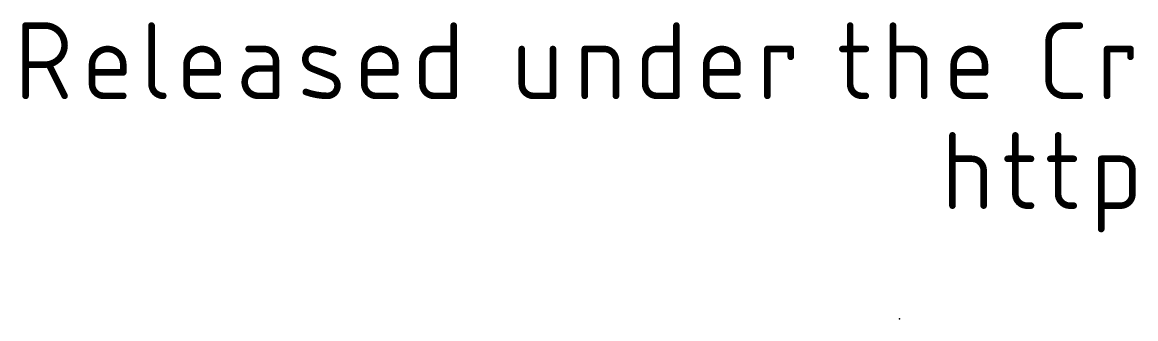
# Model space of a CAD drawing. Extents: x -31.8 to 54.9, y -28.5 to 33.1.
# Drawn here: x -31.75 to -5.96, y -25.4 to -18.54 of the extents above; entities that cross this region are included whole.
import ezdxf

# ---------------------------------------------------------------- set-up
doc = ezdxf.new("R2010")
doc.units = 0
doc.layers.add('23', color=53, linetype='CONTINUOUS')
doc.layers.add('51', color=53, linetype='CONTINUOUS')

msp = doc.modelspace()

# ---------------------------------------------------------------- linework, layer by layer
at = {"layer": '23'}
msp.add_point((-11.43, -25.4), dxfattribs=at)
at = {"layer": '51', "const_width": 0.1524}
for points in [[(-31.6738, -20.2438), (-31.6738, -18.6182)], [(-31.6738, -18.6182), (-31.2222, -18.6182)], [(-28.7553, -18.6182), (-28.7553, -19.9729)], [(-21.7593, -18.6182), (-21.7593, -20.2438)], [(-16.601, -18.6182), (-16.601, -20.2438)], [(-12.5759, -18.6182), (-12.5759, -19.9729)], [(-11.5847, -20.2438), (-11.5847, -18.6182)], [(-7.6183, -18.6182), (-7.2571, -18.6182)], [(-7.9796, -19.8826), (-7.9796, -18.9794)], [(-26.1464, -19.1601), (-26.5077, -19.1601)], [(-22.2108, -19.1601), (-21.7593, -19.1601)], [(-20.1819, -19.1601), (-20.1819, -19.9729)], [(-19.4594, -20.2438), (-19.4594, -19.1601)], [(-18.7229, -20.2438), (-18.7229, -19.1601)], [(-18.7229, -19.1601), (-18.2714, -19.1601)], [(-17.0525, -19.1601), (-16.601, -19.1601)], [(-14.494, -20.2438), (-14.494, -19.1601)], [(-14.494, -19.1601), (-13.9522, -19.1601)], [(-13.9522, -19.1601), (-13.9522, -19.3407)], [(-12.7565, -19.1601), (-12.2146, -19.1601)], [(-11.5847, -19.1601), (-11.1331, -19.1601)], [(-6.6263, -20.2438), (-6.6263, -19.1601)], [(-6.6263, -19.1601), (-6.0845, -19.1601)], [(-6.0845, -19.1601), (-6.0845, -19.3407)], [(-31.2222, -19.5213), (-31.6738, -19.5213)], [(-30.7707, -20.2438), (-31.1319, -19.5213)], [(-30.1337, -19.9729), (-30.1337, -19.5213)], [(-29.4112, -19.5213), (-29.4112, -19.7019)], [(-27.9454, -19.9729), (-27.9454, -19.5213)], [(-27.2229, -19.5213), (-27.2229, -19.7019)], [(-25.8755, -19.6116), (-26.2819, -19.6116)], [(-25.8755, -20.2438), (-25.8755, -19.431)], [(-24.5968, -19.7922), (-25.0484, -19.6116)], [(-23.8291, -19.9729), (-23.8291, -19.5213)], [(-23.1067, -19.5213), (-23.1067, -19.7019)], [(-22.4818, -19.9729), (-22.4818, -19.431)], [(-18.0005, -19.431), (-18.0005, -20.2438)], [(-17.3235, -19.9729), (-17.3235, -19.431)], [(-15.9093, -19.9729), (-15.9093, -19.5213)], [(-15.1868, -19.5213), (-15.1868, -19.7019)], [(-10.8622, -19.431), (-10.8622, -20.2438)], [(-10.1779, -19.9729), (-10.1779, -19.5213)], [(-9.4554, -19.5213), (-9.4554, -19.7019)], [(-29.4112, -19.7019), (-30.1337, -19.7019)], [(-27.2229, -19.7019), (-27.9454, -19.7019)], [(-23.1067, -19.7019), (-23.8291, -19.7019)], [(-15.1868, -19.7019), (-15.9093, -19.7019)], [(-9.4554, -19.7019), (-10.1779, -19.7019)], [(-29.4112, -20.2438), (-29.8628, -20.2438)], [(-27.2229, -20.2438), (-27.6744, -20.2438)], [(-26.2819, -20.2438), (-25.8755, -20.2438)], [(-23.1067, -20.2438), (-23.5582, -20.2438)], [(-21.7593, -20.2438), (-22.2108, -20.2438)], [(-19.9109, -20.2438), (-19.4594, -20.2438)], [(-16.601, -20.2438), (-17.0525, -20.2438)], [(-15.1868, -20.2438), (-15.6384, -20.2438)], [(-12.3049, -20.2438), (-12.2146, -20.2438)], [(-9.4554, -20.2438), (-9.907, -20.2438)], [(-7.2571, -20.2438), (-7.6183, -20.2438)], [(-10.2075, -22.7838), (-10.2075, -21.1582)], [(-8.7498, -21.1582), (-8.7498, -22.5129)], [(-7.7598, -21.1582), (-7.7598, -22.5129)], [(-10.2075, -21.7001), (-9.756, -21.7001)], [(-8.9304, -21.7001), (-8.3886, -21.7001)], [(-7.9405, -21.7001), (-7.3986, -21.7001)], [(-6.7613, -23.3257), (-6.7613, -21.7001)], [(-6.7613, -21.7001), (-6.3098, -21.7001)], [(-9.485, -21.971), (-9.485, -22.7838)], [(-6.0388, -21.971), (-6.0388, -22.5129)], [(-8.4789, -22.7838), (-8.3886, -22.7838)], [(-7.4889, -22.7838), (-7.3986, -22.7838)], [(-6.3098, -22.7838), (-6.7613, -22.7838)]]:
    msp.add_lwpolyline(points, dxfattribs=at)
at = {"layer": '51'}
for points, const_width in [([(-31.6357, -18.6182, 1), (-31.7119, -18.6182)], 0.0762), ([(-31.6738, -18.5801, 1), (-31.6738, -18.6563)], 0.0762), ([(-31.2222, -19.5213, 1), (-31.2222, -18.6182)], 0.1524), ([(-31.2222, -18.5801, 1), (-31.2222, -18.6563)], 0.0762), ([(-31.2222, -18.6563, 1), (-31.2222, -18.5801)], 0.0762), ([(-28.7172, -18.6182, 1), (-28.7934, -18.6182)], 0.0762), ([(-21.7212, -18.6182, 1), (-21.7974, -18.6182)], 0.0762), ([(-16.5629, -18.6182, 1), (-16.6391, -18.6182)], 0.0762), ([(-12.5378, -18.6182, 1), (-12.614, -18.6182)], 0.0762), ([(-11.5466, -18.6182, 1), (-11.6228, -18.6182)], 0.0762), ([(-7.6183, -18.6182, 0.4142), (-7.9796, -18.9794)], 0.1524), ([(-7.6183, -18.5801, 1), (-7.6183, -18.6563)], 0.0762), ([(-7.6183, -18.6563, 1), (-7.6183, -18.5801)], 0.0762), ([(-7.2571, -18.6563, 1), (-7.2571, -18.5801)], 0.0762), ([(-7.9415, -18.9794, 1), (-8.0177, -18.9794)], 0.0762), ([(-8.0177, -18.9794, 1), (-7.9415, -18.9794)], 0.0762), ([(-29.4112, -19.5213, 1), (-30.1337, -19.5213)], 0.1524), ([(-27.2229, -19.5213, 1), (-27.9454, -19.5213)], 0.1524), ([(-26.5077, -19.122, 1), (-26.5077, -19.1982)], 0.0762), ([(-25.8755, -19.431, 0.4142), (-26.1464, -19.1601)], 0.1524), ([(-26.1464, -19.122, 1), (-26.1464, -19.1982)], 0.0762), ([(-26.1464, -19.1982, 1), (-26.1464, -19.122)], 0.0762), ([(-24.9581, -19.1601, 0.8318), (-25.0484, -19.6116)], 0.1524), ([(-24.5517, -19.2504, 0.1026), (-24.9581, -19.1601)], 0.1524), ([(-24.9575, -19.122, 1), (-24.9586, -19.1982)], 0.0762), ([(-24.9586, -19.1982, 1), (-24.9575, -19.122)], 0.0762), ([(-24.5673, -19.2851, 1), (-24.536, -19.2156)], 0.0762), ([(-23.1067, -19.5213, 1), (-23.8291, -19.5213)], 0.1524), ([(-22.2108, -19.1601, 0.4142), (-22.4818, -19.431)], 0.1524), ([(-22.2108, -19.122, 1), (-22.2108, -19.1982)], 0.0762), ([(-22.2108, -19.1982, 1), (-22.2108, -19.122)], 0.0762), ([(-21.7593, -19.1982, 1), (-21.7593, -19.122)], 0.0762), ([(-20.1438, -19.1601, 1), (-20.22, -19.1601)], 0.0762), ([(-19.4213, -19.1601, 1), (-19.4975, -19.1601)], 0.0762), ([(-18.6848, -19.1601, 1), (-18.761, -19.1601)], 0.0762), ([(-18.7229, -19.122, 1), (-18.7229, -19.1982)], 0.0762), ([(-18.0005, -19.431, 0.4142), (-18.2714, -19.1601)], 0.1524), ([(-18.2714, -19.122, 1), (-18.2714, -19.1982)], 0.0762), ([(-18.2714, -19.1982, 1), (-18.2714, -19.122)], 0.0762), ([(-17.0525, -19.1601, 0.4142), (-17.3235, -19.431)], 0.1524), ([(-17.0525, -19.122, 1), (-17.0525, -19.1982)], 0.0762), ([(-17.0525, -19.1982, 1), (-17.0525, -19.122)], 0.0762), ([(-16.601, -19.1982, 1), (-16.601, -19.122)], 0.0762), ([(-15.1868, -19.5213, 1), (-15.9093, -19.5213)], 0.1524), ([(-14.4559, -19.1601, 1), (-14.5321, -19.1601)], 0.0762), ([(-14.494, -19.122, 1), (-14.494, -19.1982)], 0.0762), ([(-13.9141, -19.1601, 1), (-13.9903, -19.1601)], 0.0762), ([(-13.9903, -19.3407, 1), (-13.9141, -19.3407)], 0.0762), ([(-13.9522, -19.1982, 1), (-13.9522, -19.122)], 0.0762), ([(-12.7565, -19.122, 1), (-12.7565, -19.1982)], 0.0762), ([(-12.2146, -19.1982, 1), (-12.2146, -19.122)], 0.0762), ([(-11.5847, -19.122, 1), (-11.5847, -19.1982)], 0.0762), ([(-10.8622, -19.431, 0.4142), (-11.1331, -19.1601)], 0.1524), ([(-11.1331, -19.122, 1), (-11.1331, -19.1982)], 0.0762), ([(-11.1331, -19.1982, 1), (-11.1331, -19.122)], 0.0762), ([(-9.4554, -19.5213, 1), (-10.1779, -19.5213)], 0.1524), ([(-6.5882, -19.1601, 1), (-6.6644, -19.1601)], 0.0762), ([(-6.6263, -19.122, 1), (-6.6263, -19.1982)], 0.0762), ([(-6.0464, -19.1601, 1), (-6.1226, -19.1601)], 0.0762), ([(-6.1226, -19.3407, 1), (-6.0464, -19.3407)], 0.0762), ([(-6.0845, -19.1982, 1), (-6.0845, -19.122)], 0.0762), ([(-31.6738, -19.4832, 1), (-31.6738, -19.5594)], 0.0762), ([(-31.2222, -19.4832, 1), (-31.2222, -19.5594)], 0.0762), ([(-31.2222, -19.5594, 1), (-31.2222, -19.4832)], 0.0762), ([(-31.0979, -19.5043, 1), (-31.166, -19.5384)], 0.0762), ([(-30.0956, -19.5213, 1), (-30.1718, -19.5213)], 0.0762), ([(-30.1718, -19.5213, 1), (-30.0956, -19.5213)], 0.0762), ([(-29.3731, -19.5213, 1), (-29.4493, -19.5213)], 0.0762), ([(-29.4493, -19.5213, 1), (-29.3731, -19.5213)], 0.0762), ([(-27.9073, -19.5213, 1), (-27.9835, -19.5213)], 0.0762), ([(-27.9835, -19.5213, 1), (-27.9073, -19.5213)], 0.0762), ([(-27.1848, -19.5213, 1), (-27.261, -19.5213)], 0.0762), ([(-27.261, -19.5213, 1), (-27.1848, -19.5213)], 0.0762), ([(-26.2819, -19.6116, 1), (-26.2819, -20.2438)], 0.1524), ([(-26.2819, -19.5735, 1), (-26.2819, -19.6497)], 0.0762), ([(-26.2819, -19.6497, 1), (-26.2819, -19.5735)], 0.0762), ([(-25.8374, -19.431, 1), (-25.9136, -19.431)], 0.0762), ([(-25.9136, -19.431, 1), (-25.8374, -19.431)], 0.0762), ([(-25.8755, -19.6497, 1), (-25.8755, -19.5735)], 0.0762), ([(-25.0342, -19.5763, 1), (-25.0625, -19.647)], 0.0762), ([(-25.0625, -19.647, 1), (-25.0342, -19.5762)], 0.0762), ([(-23.791, -19.5213, 1), (-23.8672, -19.5213)], 0.0762), ([(-23.8672, -19.5213, 1), (-23.791, -19.5213)], 0.0762), ([(-23.0686, -19.5213, 1), (-23.1448, -19.5213)], 0.0762), ([(-23.1448, -19.5213, 1), (-23.0686, -19.5213)], 0.0762), ([(-22.4437, -19.431, 1), (-22.5199, -19.431)], 0.0762), ([(-22.5199, -19.431, 1), (-22.4437, -19.431)], 0.0762), ([(-17.9624, -19.431, 1), (-18.0386, -19.431)], 0.0762), ([(-18.0386, -19.431, 1), (-17.9624, -19.431)], 0.0762), ([(-17.2854, -19.431, 1), (-17.3616, -19.431)], 0.0762), ([(-17.3616, -19.431, 1), (-17.2854, -19.431)], 0.0762), ([(-15.8712, -19.5213, 1), (-15.9474, -19.5213)], 0.0762), ([(-15.9474, -19.5213, 1), (-15.8712, -19.5213)], 0.0762), ([(-15.1487, -19.5213, 1), (-15.2249, -19.5213)], 0.0762), ([(-15.2249, -19.5213, 1), (-15.1487, -19.5213)], 0.0762), ([(-10.8241, -19.431, 1), (-10.9003, -19.431)], 0.0762), ([(-10.9003, -19.431, 1), (-10.8241, -19.431)], 0.0762), ([(-10.1398, -19.5213, 1), (-10.216, -19.5213)], 0.0762), ([(-10.216, -19.5213, 1), (-10.1398, -19.5213)], 0.0762), ([(-9.4173, -19.5213, 1), (-9.4935, -19.5213)], 0.0762), ([(-9.4935, -19.5213, 1), (-9.4173, -19.5213)], 0.0762), ([(-30.1337, -19.6638, 1), (-30.1337, -19.74)], 0.0762), ([(-29.4493, -19.7019, 1), (-29.3731, -19.7019)], 0.0762), ([(-29.4112, -19.74, 1), (-29.4112, -19.6638)], 0.0762), ([(-27.9454, -19.6638, 1), (-27.9454, -19.74)], 0.0762), ([(-27.261, -19.7019, 1), (-27.1848, -19.7019)], 0.0762), ([(-27.2229, -19.74, 1), (-27.2229, -19.6638)], 0.0762), ([(-24.6871, -20.2438, 0.8318), (-24.5968, -19.7922)], 0.1524), ([(-24.5827, -19.7569, 1), (-24.611, -19.8276)], 0.0762), ([(-24.611, -19.8276, 1), (-24.5827, -19.7569)], 0.0762), ([(-23.8291, -19.6638, 1), (-23.8291, -19.74)], 0.0762), ([(-23.1448, -19.7019, 1), (-23.0686, -19.7019)], 0.0762), ([(-23.1067, -19.74, 1), (-23.1067, -19.6638)], 0.0762), ([(-15.9093, -19.6638, 1), (-15.9093, -19.74)], 0.0762), ([(-15.2249, -19.7019, 1), (-15.1487, -19.7019)], 0.0762), ([(-15.1868, -19.74, 1), (-15.1868, -19.6638)], 0.0762), ([(-10.1779, -19.6638, 1), (-10.1779, -19.74)], 0.0762), ([(-9.4935, -19.7019, 1), (-9.4173, -19.7019)], 0.0762), ([(-9.4554, -19.74, 1), (-9.4554, -19.6638)], 0.0762), ([(-7.9796, -19.8826, 0.4142), (-7.6183, -20.2438)], 0.1524), ([(-7.9415, -19.8826, 1), (-8.0177, -19.8826)], 0.0762), ([(-8.0177, -19.8826, 1), (-7.9415, -19.8826)], 0.0762), ([(-30.1337, -19.9729, 0.4142), (-29.8628, -20.2438)], 0.1524), ([(-30.0956, -19.9729, 1), (-30.1718, -19.9729)], 0.0762), ([(-30.1718, -19.9729, 1), (-30.0956, -19.9729)], 0.0762), ([(-28.7553, -19.9729, 0.4142), (-28.4844, -20.2438)], 0.1524), ([(-28.7172, -19.9729, 1), (-28.7934, -19.9729)], 0.0762), ([(-28.7934, -19.9729, 1), (-28.7172, -19.9729)], 0.0762), ([(-27.9454, -19.9729, 0.4142), (-27.6744, -20.2438)], 0.1524), ([(-27.9073, -19.9729, 1), (-27.9835, -19.9729)], 0.0762), ([(-27.9835, -19.9729, 1), (-27.9073, -19.9729)], 0.0762), ([(-25.1709, -20.1176, 1), (-25.1967, -20.1893)], 0.0762), ([(-25.1838, -20.1535, 0.083), (-24.6871, -20.2438)], 0.1524), ([(-23.8291, -19.9729, 0.4142), (-23.5582, -20.2438)], 0.1524), ([(-23.791, -19.9729, 1), (-23.8672, -19.9729)], 0.0762), ([(-23.8672, -19.9729, 1), (-23.791, -19.9729)], 0.0762), ([(-22.4818, -19.9729, 0.4142), (-22.2108, -20.2438)], 0.1524), ([(-22.4437, -19.9729, 1), (-22.5199, -19.9729)], 0.0762), ([(-22.5199, -19.9729, 1), (-22.4437, -19.9729)], 0.0762), ([(-20.1819, -19.9729, 0.4142), (-19.9109, -20.2438)], 0.1524), ([(-20.1438, -19.9729, 1), (-20.22, -19.9729)], 0.0762), ([(-20.22, -19.9729, 1), (-20.1438, -19.9729)], 0.0762), ([(-17.3235, -19.9729, 0.4142), (-17.0525, -20.2438)], 0.1524), ([(-17.2854, -19.9729, 1), (-17.3616, -19.9729)], 0.0762), ([(-17.3616, -19.9729, 1), (-17.2854, -19.9729)], 0.0762), ([(-15.9093, -19.9729, 0.4142), (-15.6384, -20.2438)], 0.1524), ([(-15.8712, -19.9729, 1), (-15.9474, -19.9729)], 0.0762), ([(-15.9474, -19.9729, 1), (-15.8712, -19.9729)], 0.0762), ([(-12.5759, -19.9729, 0.4142), (-12.3049, -20.2438)], 0.1524), ([(-12.5378, -19.9729, 1), (-12.614, -19.9729)], 0.0762), ([(-12.614, -19.9729, 1), (-12.5378, -19.9729)], 0.0762), ([(-10.1779, -19.9729, 0.4142), (-9.907, -20.2438)], 0.1524), ([(-10.1398, -19.9729, 1), (-10.216, -19.9729)], 0.0762), ([(-10.216, -19.9729, 1), (-10.1398, -19.9729)], 0.0762), ([(-31.7119, -20.2438, 1), (-31.6357, -20.2438)], 0.0762), ([(-30.8048, -20.2608, 1), (-30.7366, -20.2268)], 0.0762), ([(-29.8628, -20.2057, 1), (-29.8628, -20.2819)], 0.0762), ([(-29.8628, -20.2819, 1), (-29.8628, -20.2057)], 0.0762), ([(-29.4112, -20.2819, 1), (-29.4112, -20.2057)], 0.0762), ([(-28.4844, -20.2819, 1), (-28.4844, -20.2057)], 0.0762), ([(-27.6744, -20.2057, 1), (-27.6744, -20.2819)], 0.0762), ([(-27.6744, -20.2819, 1), (-27.6744, -20.2057)], 0.0762), ([(-27.2229, -20.2819, 1), (-27.2229, -20.2057)], 0.0762), ([(-26.2819, -20.2057, 1), (-26.2819, -20.2819)], 0.0762), ([(-26.2819, -20.2819, 1), (-26.2819, -20.2057)], 0.0762), ([(-25.9136, -20.2438, 1), (-25.8374, -20.2438)], 0.0762), ([(-25.8755, -20.2819, 1), (-25.8755, -20.2057)], 0.0762), ([(-24.6866, -20.2057, 1), (-24.6877, -20.2819)], 0.0762), ([(-24.6877, -20.2819, 1), (-24.6866, -20.2057)], 0.0762), ([(-23.5582, -20.2057, 1), (-23.5582, -20.2819)], 0.0762), ([(-23.5582, -20.2819, 1), (-23.5582, -20.2057)], 0.0762), ([(-23.1067, -20.2819, 1), (-23.1067, -20.2057)], 0.0762), ([(-22.2108, -20.2057, 1), (-22.2108, -20.2819)], 0.0762), ([(-22.2108, -20.2819, 1), (-22.2108, -20.2057)], 0.0762), ([(-21.7974, -20.2438, 1), (-21.7212, -20.2438)], 0.0762), ([(-21.7593, -20.2819, 1), (-21.7593, -20.2057)], 0.0762), ([(-19.9109, -20.2057, 1), (-19.9109, -20.2819)], 0.0762), ([(-19.9109, -20.2819, 1), (-19.9109, -20.2057)], 0.0762), ([(-19.4975, -20.2438, 1), (-19.4213, -20.2438)], 0.0762), ([(-19.4594, -20.2819, 1), (-19.4594, -20.2057)], 0.0762), ([(-18.761, -20.2438, 1), (-18.6848, -20.2438)], 0.0762), ([(-18.0386, -20.2438, 1), (-17.9624, -20.2438)], 0.0762), ([(-17.0525, -20.2057, 1), (-17.0525, -20.2819)], 0.0762), ([(-17.0525, -20.2819, 1), (-17.0525, -20.2057)], 0.0762), ([(-16.6391, -20.2438, 1), (-16.5629, -20.2438)], 0.0762), ([(-16.601, -20.2819, 1), (-16.601, -20.2057)], 0.0762), ([(-15.6384, -20.2057, 1), (-15.6384, -20.2819)], 0.0762), ([(-15.6384, -20.2819, 1), (-15.6384, -20.2057)], 0.0762), ([(-15.1868, -20.2819, 1), (-15.1868, -20.2057)], 0.0762), ([(-14.5321, -20.2438, 1), (-14.4559, -20.2438)], 0.0762), ([(-12.3049, -20.2057, 1), (-12.3049, -20.2819)], 0.0762), ([(-12.3049, -20.2819, 1), (-12.3049, -20.2057)], 0.0762), ([(-12.2146, -20.2819, 1), (-12.2146, -20.2057)], 0.0762), ([(-11.6228, -20.2438, 1), (-11.5466, -20.2438)], 0.0762), ([(-10.9003, -20.2438, 1), (-10.8241, -20.2438)], 0.0762), ([(-9.907, -20.2057, 1), (-9.907, -20.2819)], 0.0762), ([(-9.907, -20.2819, 1), (-9.907, -20.2057)], 0.0762), ([(-9.4554, -20.2819, 1), (-9.4554, -20.2057)], 0.0762), ([(-7.6183, -20.2057, 1), (-7.6183, -20.2819)], 0.0762), ([(-7.6183, -20.2819, 1), (-7.6183, -20.2057)], 0.0762), ([(-7.2571, -20.2819, 1), (-7.2571, -20.2057)], 0.0762), ([(-6.6644, -20.2438, 1), (-6.5882, -20.2438)], 0.0762), ([(-10.1694, -21.1582, 1), (-10.2456, -21.1582)], 0.0762), ([(-8.7117, -21.1582, 1), (-8.7879, -21.1582)], 0.0762), ([(-7.7217, -21.1582, 1), (-7.7979, -21.1582)], 0.0762), ([(-10.2075, -21.662, 1), (-10.2075, -21.7382)], 0.0762), ([(-9.485, -21.971, 0.4142), (-9.756, -21.7001)], 0.1524), ([(-9.756, -21.662, 1), (-9.756, -21.7382)], 0.0762), ([(-9.756, -21.7382, 1), (-9.756, -21.662)], 0.0762), ([(-8.9304, -21.662, 1), (-8.9304, -21.7382)], 0.0762), ([(-8.3886, -21.7382, 1), (-8.3886, -21.662)], 0.0762), ([(-7.9405, -21.662, 1), (-7.9405, -21.7382)], 0.0762), ([(-7.3986, -21.7382, 1), (-7.3986, -21.662)], 0.0762), ([(-6.7232, -21.7001, 1), (-6.7994, -21.7001)], 0.0762), ([(-6.7613, -21.662, 1), (-6.7613, -21.7382)], 0.0762), ([(-6.0388, -21.971, 0.4142), (-6.3098, -21.7001)], 0.1524), ([(-6.3098, -21.662, 1), (-6.3098, -21.7382)], 0.0762), ([(-6.3098, -21.7382, 1), (-6.3098, -21.662)], 0.0762), ([(-9.4469, -21.971, 1), (-9.5231, -21.971)], 0.0762), ([(-6.0007, -21.971, 1), (-6.0769, -21.971)], 0.0762), ([(-9.5231, -21.971, 1), (-9.4469, -21.971)], 0.0762), ([(-6.0769, -21.971, 1), (-6.0007, -21.971)], 0.0762), ([(-8.7498, -22.5129, 0.4142), (-8.4789, -22.7838)], 0.1524), ([(-8.7117, -22.5129, 1), (-8.7879, -22.5129)], 0.0762), ([(-8.7879, -22.5129, 1), (-8.7117, -22.5129)], 0.0762), ([(-7.7598, -22.5129, 0.4142), (-7.4889, -22.7838)], 0.1524), ([(-7.7217, -22.5129, 1), (-7.7979, -22.5129)], 0.0762), ([(-7.7979, -22.5129, 1), (-7.7217, -22.5129)], 0.0762), ([(-6.3098, -22.7838, 0.4142), (-6.0388, -22.5129)], 0.1524), ([(-6.0007, -22.5129, 1), (-6.0769, -22.5129)], 0.0762), ([(-6.0769, -22.5129, 1), (-6.0007, -22.5129)], 0.0762), ([(-10.2456, -22.7838, 1), (-10.1694, -22.7838)], 0.0762), ([(-9.5231, -22.7838, 1), (-9.4469, -22.7838)], 0.0762), ([(-8.4789, -22.7457, 1), (-8.4789, -22.8219)], 0.0762), ([(-8.4789, -22.8219, 1), (-8.4789, -22.7457)], 0.0762), ([(-8.3886, -22.8219, 1), (-8.3886, -22.7457)], 0.0762), ([(-7.4889, -22.7457, 1), (-7.4889, -22.8219)], 0.0762), ([(-7.4889, -22.8219, 1), (-7.4889, -22.7457)], 0.0762), ([(-7.3986, -22.8219, 1), (-7.3986, -22.7457)], 0.0762), ([(-6.7613, -22.7457, 1), (-6.7613, -22.8219)], 0.0762), ([(-6.3098, -22.7457, 1), (-6.3098, -22.8219)], 0.0762), ([(-6.3098, -22.8219, 1), (-6.3098, -22.7457)], 0.0762), ([(-6.7994, -23.3257, 1), (-6.7232, -23.3257)], 0.0762)]:
    msp.add_lwpolyline(points, format="xyb", dxfattribs=dict(at, const_width=const_width))

doc.saveas('drawing.dxf')
